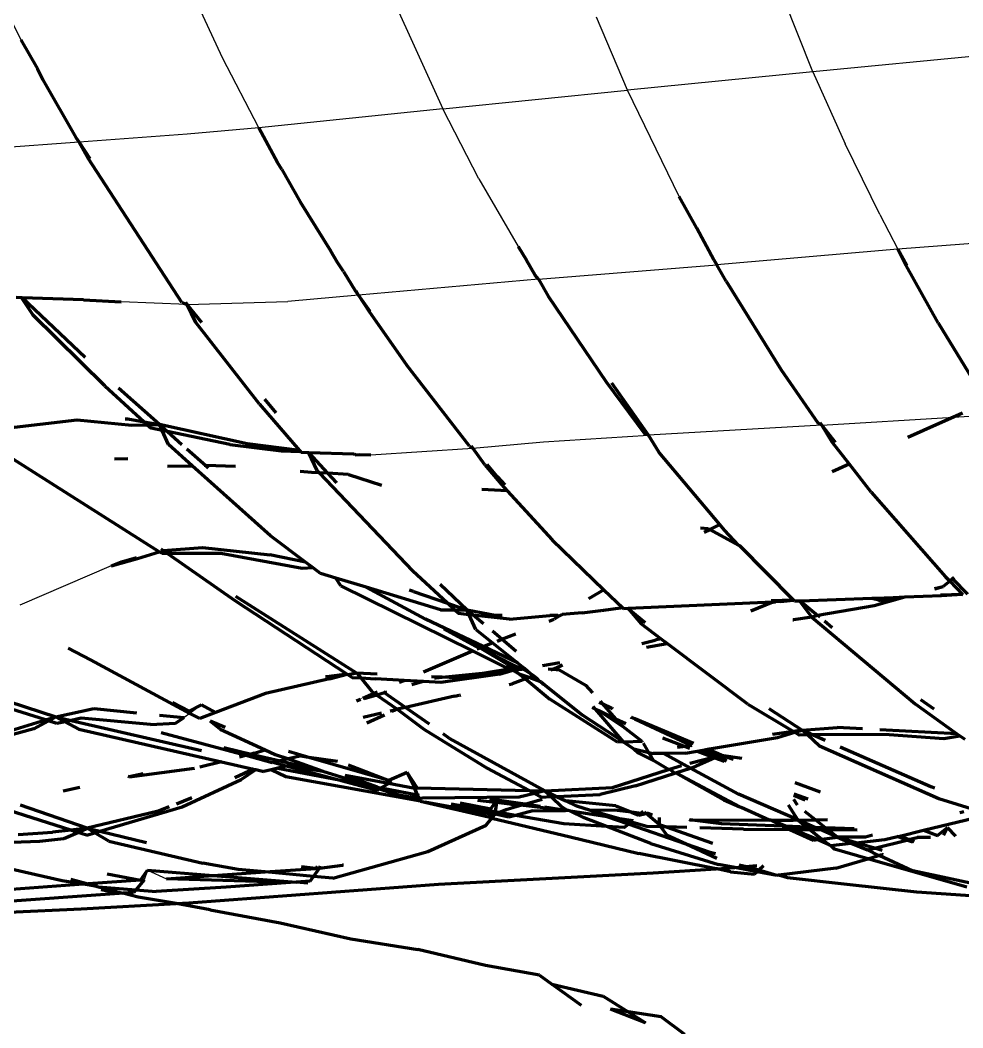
# Model space of a CAD drawing. Header units: millimetres. Extents: x 4307 to 31003, y 2809 to 20009.
# Drawn here: x 7307.4 to 7360, y 7223.5 to 7279.7 of the extents above; entities that cross this region are included whole.
import ezdxf

# ---------------------------------------------------------------- set-up
doc = ezdxf.new("R2010")
doc.units = ezdxf.units.MM
doc.layers.add('ProfileEdges', color=7, linetype='Continuous')

msp = doc.modelspace()

# ---------------------------------------------------------------- linework, layer by layer
for p, q in [((7318.737, 7277.648), (7315.952, 7283.654)), ((7305.513, 7282.567), (7307.486, 7278.649)), ((7327.363, 7282.857), (7331.017, 7274.796)), ((7351.666, 7276.869), (7350.033, 7280.989)), ((7341.333, 7275.846), (7339.598, 7279.909)), ((7320.753, 7273.733), (7318.737, 7277.648)), ((7362.172, 7277.877), (7351.666, 7276.869)), ((7351.666, 7276.869), (7341.333, 7275.846)), ((7351.666, 7276.869), (7353.468, 7272.844)), ((7331.017, 7274.796), (7341.333, 7275.846)), ((7344.215, 7269.902), (7341.333, 7275.846)), ((7331.017, 7274.796), (7320.753, 7273.733)), ((7333.039, 7270.888), (7331.017, 7274.796)), ((7320.753, 7273.733), (7316.755, 7273.381)), ((7310.733, 7272.945), (7300.358, 7272.159)), ((7316.755, 7273.381), (7310.733, 7272.945)), ((7355.394, 7268.902), (7353.468, 7272.844)), ((7333.039, 7270.888), (7335.221, 7267.123)), ((7355.394, 7268.902), (7356.4, 7266.97)), ((7366.452, 7267.72), (7356.4, 7266.97)), ((7356.4, 7266.97), (7346.309, 7266.098)), ((7336.359, 7265.289), (7346.309, 7266.098)), ((7336.359, 7265.289), (7326.327, 7264.412)), ((7316.759, 7263.878), (7313.082, 7264.022)), ((7316.759, 7263.878), (7322.383, 7264.053)), ((7326.327, 7264.412), (7322.383, 7264.053)), ((7359.509, 7257.6), (7361.867, 7257.745)), ((7352.163, 7257.147), (7359.509, 7257.6)), ((7352.163, 7257.147), (7342.5, 7256.587)), ((7332.708, 7255.875), (7336.649, 7256.22)), ((7336.649, 7256.22), (7342.5, 7256.587)), ((7327.01, 7255.486), (7332.708, 7255.875)), ((7312.516, 7249.296), (7307.434, 7247.103)), ((7317.572, 7241.548), (7316.914, 7241.064)), ((7316.914, 7241.064), (7316.602, 7240.835)), ((7314.543, 7232.314), (7314.362, 7231.782)), ((7314.543, 7232.314), (7315.614, 7231.841))]:
    msp.add_line(p, q)
at = {"layer": 'ProfileEdges', "lineweight": 211}
for p, q in [((7307.486, 7278.649), (7308.411, 7277.025)), ((7308.72, 7276.422), (7308.411, 7277.025)), ((7308.72, 7276.422), (7310.561, 7273.207)), ((7321.803, 7271.811), (7320.753, 7273.733)), ((7310.561, 7273.207), (7310.733, 7272.945)), ((7310.733, 7272.945), (7311.342, 7272.028)), ((7311.26, 7272.008), (7310.733, 7272.945)), ((7316.466, 7264.001), (7311.26, 7272.008)), ((7322.045, 7271.406), (7321.803, 7271.811)), ((7322.045, 7271.406), (7323.06, 7269.604)), ((7323.06, 7269.604), (7324.773, 7266.849)), ((7345.186, 7268.138), (7344.215, 7269.902)), ((7345.186, 7268.138), (7346.141, 7266.376)), ((7325.15, 7266.219), (7324.773, 7266.849)), ((7335.221, 7267.123), (7335.698, 7266.355)), ((7356.881, 7266.055), (7356.4, 7266.97)), ((7356.918, 7266.057), (7356.4, 7266.97)), ((7325.476, 7265.719), (7325.15, 7266.219)), ((7336.182, 7265.52), (7335.698, 7266.355)), ((7346.141, 7266.376), (7346.309, 7266.098)), ((7325.476, 7265.719), (7326.153, 7264.63)), ((7346.824, 7265.175), (7346.309, 7266.098)), ((7358.654, 7262.856), (7356.881, 7266.055)), ((7336.359, 7265.289), (7336.182, 7265.52)), ((7336.359, 7265.289), (7336.902, 7264.353)), ((7346.824, 7265.175), (7349.898, 7260.242)), ((7326.153, 7264.63), (7326.327, 7264.412)), ((7326.327, 7264.412), (7326.183, 7264.633)), ((7307.524, 7264.254), (7307.218, 7264.265)), ((7307.524, 7264.254), (7308.159, 7263.306)), ((7307.556, 7264.253), (7307.524, 7264.254)), ((7311.077, 7260.93), (7307.556, 7264.253)), ((7310.988, 7264.138), (7307.556, 7264.253)), ((7310.988, 7264.138), (7313.082, 7264.022)), ((7316.466, 7264.001), (7316.759, 7263.878)), ((7316.674, 7264.006), (7316.759, 7263.878)), ((7326.327, 7264.412), (7326.909, 7263.488)), ((7326.966, 7263.493), (7326.327, 7264.412)), ((7336.902, 7264.353), (7340.141, 7259.561)), ((7317.574, 7262.886), (7316.759, 7263.878)), ((7317.247, 7262.879), (7316.759, 7263.878)), ((7326.909, 7263.488), (7328.991, 7260.507)), ((7312.172, 7259.347), (7308.159, 7263.306)), ((7320.797, 7258.328), (7317.247, 7262.879)), ((7358.654, 7262.856), (7361.368, 7258.406)), ((7332.517, 7255.976), (7328.991, 7260.507)), ((7349.898, 7260.242), (7351.949, 7257.282)), ((7340.141, 7259.561), (7342.275, 7256.686)), ((7342.5, 7256.587), (7340.45, 7259.492)), ((7312.172, 7259.347), (7314.363, 7257.336)), ((7315.215, 7257.187), (7312.933, 7259.222)), ((7320.797, 7258.328), (7323.037, 7255.732)), ((7321.72, 7257.839), (7321.09, 7258.606)), ((7360.007, 7257.816), (7359.509, 7257.6)), ((7306.491, 7256.962), (7310.634, 7257.446)), ((7310.634, 7257.446), (7313.671, 7257.153)), ((7313.3, 7257.494), (7313.454, 7257.494)), ((7313.454, 7257.494), (7314.363, 7257.336)), ((7313.671, 7257.153), (7314.541, 7257.172)), ((7314.363, 7257.336), (7315.215, 7257.187)), ((7314.363, 7257.336), (7314.541, 7257.172)), ((7314.541, 7257.172), (7315.215, 7257.187)), ((7314.541, 7257.172), (7314.754, 7256.977)), ((7320.116, 7256.112), (7315.215, 7257.187)), ((7315.367, 7256.85), (7315.215, 7257.187)), ((7315.215, 7257.187), (7315.664, 7256.789)), ((7352.163, 7257.147), (7351.949, 7257.282)), ((7352.063, 7257.29), (7352.163, 7257.147)), ((7358.706, 7257.251), (7356.96, 7256.467)), ((7359.509, 7257.6), (7358.706, 7257.251)), ((7315.367, 7256.85), (7314.754, 7256.977)), ((7315.72, 7256.068), (7315.367, 7256.85)), ((7315.664, 7256.789), (7315.367, 7256.85)), ((7315.664, 7256.789), (7316.468, 7256.075)), ((7319.141, 7256.07), (7315.664, 7256.789)), ((7342.5, 7256.587), (7342.275, 7256.686)), ((7352.743, 7256.193), (7352.163, 7257.147)), ((7352.163, 7257.147), (7352.919, 7256.205)), ((7317.039, 7254.889), (7315.72, 7256.068)), ((7319.141, 7256.07), (7322.005, 7255.712)), ((7323.037, 7255.732), (7320.116, 7256.112)), ((7343.1, 7255.628), (7342.5, 7256.587)), ((7353.683, 7254.991), (7352.743, 7256.193)), ((7315.205, 7250.091), (7306.072, 7255.858)), ((7316.746, 7255.829), (7317.797, 7254.896)), ((7322.005, 7255.712), (7323.079, 7255.683)), ((7323.037, 7255.732), (7323.079, 7255.683)), ((7323.079, 7255.683), (7323.125, 7255.63)), ((7323.529, 7255.612), (7323.125, 7255.63)), ((7323.529, 7255.612), (7324.002, 7254.625)), ((7323.555, 7255.611), (7323.529, 7255.612)), ((7323.555, 7255.611), (7324.6, 7254.466)), ((7326.057, 7255.536), (7323.555, 7255.611)), ((7326.057, 7255.536), (7326.099, 7255.534)), ((7326.127, 7255.5), (7326.099, 7255.534)), ((7326.127, 7255.5), (7326.398, 7255.519)), ((7326.398, 7255.519), (7327.01, 7255.486)), ((7332.517, 7255.976), (7332.708, 7255.875)), ((7332.708, 7255.875), (7332.623, 7255.984)), ((7333.366, 7254.939), (7332.708, 7255.875)), ((7346.475, 7251.609), (7343.1, 7255.628)), ((7313.457, 7255.27), (7312.701, 7255.247)), ((7333.366, 7254.939), (7334.303, 7253.836)), ((7334.064, 7254.281), (7333.497, 7254.948)), ((7352.738, 7254.563), (7353.683, 7254.991)), ((7354.92, 7253.41), (7353.683, 7254.991)), ((7315.662, 7254.861), (7317.039, 7254.889)), ((7321.411, 7250.979), (7317.039, 7254.889)), ((7317.797, 7254.896), (7317.717, 7254.898)), ((7319.453, 7254.85), (7317.797, 7254.896)), ((7317.797, 7254.896), (7317.944, 7254.766)), ((7323.702, 7254.518), (7323.07, 7254.569)), ((7324.128, 7254.493), (7323.702, 7254.518)), ((7324.002, 7254.625), (7324.128, 7254.493)), ((7324.128, 7254.493), (7329.34, 7249.028)), ((7324.6, 7254.466), (7324.217, 7254.488)), ((7325.765, 7254.399), (7324.6, 7254.466)), ((7324.6, 7254.466), (7325.085, 7253.935)), ((7325.765, 7254.399), (7327.607, 7253.808)), ((7334.064, 7254.281), (7334.48, 7253.817)), ((7334.303, 7253.836), (7334.064, 7254.281)), ((7334.303, 7253.836), (7334.618, 7253.492)), ((7334.618, 7253.492), (7333.2, 7253.562)), ((7334.618, 7253.492), (7337.126, 7250.756)), ((7354.92, 7253.41), (7359.061, 7248.683)), ((7345.912, 7251.325), (7346.475, 7251.609)), ((7346.741, 7251.293), (7346.475, 7251.609)), ((7323.365, 7249.506), (7321.411, 7250.979)), ((7345.824, 7251.373), (7345.408, 7251.395)), ((7345.611, 7251.173), (7345.912, 7251.325)), ((7345.824, 7251.373), (7345.912, 7251.325)), ((7345.912, 7251.325), (7347.513, 7250.452)), ((7347.513, 7250.452), (7346.741, 7251.293)), ((7337.126, 7250.756), (7340.01, 7247.967)), ((7347.595, 7250.424), (7347.513, 7250.452)), ((7350.568, 7247.401), (7347.595, 7250.424)), ((7314.002, 7249.705), (7315.205, 7250.091)), ((7315.363, 7249.991), (7315.205, 7250.091)), ((7315.429, 7250.163), (7315.314, 7250.234)), ((7315.334, 7250.133), (7315.429, 7250.163)), ((7315.674, 7249.991), (7315.363, 7249.991)), ((7315.429, 7250.163), (7317.625, 7250.33)), ((7315.429, 7250.163), (7315.674, 7249.991)), ((7318.649, 7249.994), (7315.674, 7249.991)), ((7315.674, 7249.991), (7319.414, 7247.37)), ((7317.625, 7250.33), (7321.366, 7249.922)), ((7323.179, 7249.154), (7318.649, 7249.994)), ((7323.365, 7249.506), (7321.366, 7249.922)), ((7312.516, 7249.296), (7312.603, 7249.319)), ((7312.603, 7249.319), (7314.002, 7249.705)), ((7312.603, 7249.319), (7313.103, 7249.534)), ((7313.103, 7249.534), (7313.932, 7249.758)), ((7323.787, 7249.188), (7323.365, 7249.506)), ((7323.787, 7249.188), (7323.179, 7249.154)), ((7324.192, 7248.882), (7323.787, 7249.188)), ((7325.053, 7248.621), (7324.192, 7248.882)), ((7331.283, 7247.216), (7329.34, 7249.028)), ((7325.327, 7248.192), (7325.053, 7248.621)), ((7326.751, 7248.106), (7325.053, 7248.621)), ((7325.327, 7248.192), (7332.681, 7244.556)), ((7332.376, 7246.835), (7330.869, 7248.265)), ((7359.299, 7248.44), (7358.933, 7248.153)), ((7359.061, 7248.683), (7359.299, 7248.44)), ((7359.465, 7248.57), (7359.299, 7248.44)), ((7359.299, 7248.44), (7360.02, 7247.705)), ((7359.385, 7248.651), (7359.465, 7248.57)), ((7359.547, 7248.635), (7359.465, 7248.57)), ((7359.465, 7248.57), (7360.295, 7247.724)), ((7319.453, 7247.609), (7326.219, 7243.315)), ((7326.751, 7248.106), (7330.056, 7246.32)), ((7330.886, 7246.852), (7326.751, 7248.106)), ((7329.393, 7247.875), (7329.175, 7247.938)), ((7329.393, 7247.875), (7331.283, 7247.216)), ((7340.01, 7247.967), (7339.158, 7247.463)), ((7340.01, 7247.967), (7341.058, 7246.954)), ((7358.842, 7247.624), (7356.795, 7247.548)), ((7358.445, 7248.043), (7358.933, 7248.153)), ((7358.473, 7248.012), (7358.933, 7248.153)), ((7360.02, 7247.705), (7358.794, 7247.674)), ((7360.02, 7247.705), (7358.842, 7247.624)), ((7360.047, 7247.678), (7360.02, 7247.705)), ((7319.414, 7247.37), (7325.687, 7243.249)), ((7331.283, 7247.216), (7332.376, 7246.835)), ((7331.683, 7246.843), (7331.283, 7247.216)), ((7349.433, 7247.282), (7341.362, 7246.922)), ((7349.433, 7247.282), (7348.204, 7246.772)), ((7349.342, 7247.372), (7350.568, 7247.401)), ((7349.433, 7247.282), (7349.57, 7247.294)), ((7349.57, 7247.294), (7349.602, 7247.306)), ((7349.872, 7247.32), (7349.602, 7247.306)), ((7349.872, 7247.32), (7350.586, 7247.383)), ((7350.61, 7247.359), (7349.872, 7247.32)), ((7350.586, 7247.383), (7350.568, 7247.401)), ((7350.61, 7247.359), (7350.586, 7247.383)), ((7350.648, 7247.321), (7350.61, 7247.359)), ((7350.946, 7247.332), (7350.648, 7247.321)), ((7350.982, 7247.333), (7350.946, 7247.332)), ((7351.601, 7246.434), (7350.946, 7247.332)), ((7354.953, 7247.48), (7350.982, 7247.333)), ((7350.982, 7247.333), (7351.951, 7246.529)), ((7355.085, 7247.065), (7351.951, 7246.529)), ((7355.127, 7247.486), (7354.953, 7247.48)), ((7355.414, 7247.36), (7354.953, 7247.48)), ((7356.795, 7247.548), (7355.085, 7247.065)), ((7356.141, 7247.524), (7355.127, 7247.486)), ((7355.127, 7247.486), (7355.414, 7247.36)), ((7356.795, 7247.548), (7355.414, 7247.36)), ((7355.414, 7247.36), (7356.141, 7247.524)), ((7356.795, 7247.548), (7356.141, 7247.524)), ((7330.886, 7246.852), (7331.683, 7246.843)), ((7331.906, 7246.635), (7331.683, 7246.843)), ((7331.683, 7246.843), (7332.376, 7246.835)), ((7332.497, 7246.571), (7331.906, 7246.635)), ((7333.953, 7246.535), (7332.376, 7246.835)), ((7332.497, 7246.571), (7332.376, 7246.835)), ((7332.72, 7246.547), (7332.376, 7246.835)), ((7332.871, 7245.753), (7332.497, 7246.571)), ((7332.72, 7246.547), (7332.497, 7246.571)), ((7333.298, 7246.062), (7332.72, 7246.547)), ((7334.752, 7246.327), (7332.72, 7246.547)), ((7334.337, 7246.534), (7333.953, 7246.535)), ((7334.752, 7246.327), (7336.99, 7246.526)), ((7337.444, 7246.525), (7336.99, 7246.526)), ((7337.542, 7246.508), (7337.227, 7246.322)), ((7337.444, 7246.525), (7337.542, 7246.508)), ((7337.677, 7246.588), (7337.542, 7246.508)), ((7338.8, 7246.688), (7337.677, 7246.588)), ((7338.8, 7246.688), (7339.83, 7246.812)), ((7339.86, 7246.783), (7339.83, 7246.812)), ((7341.058, 7246.954), (7339.86, 7246.783)), ((7341.058, 7246.954), (7341.104, 7246.91)), ((7341.362, 7246.922), (7341.104, 7246.91)), ((7341.362, 7246.922), (7342.311, 7246.147)), ((7341.362, 7246.922), (7342.083, 7246.058)), ((7351.951, 7246.529), (7351.601, 7246.434)), ((7351.951, 7246.529), (7352.048, 7246.449)), ((7333.267, 7244.798), (7330.056, 7246.32)), ((7336.955, 7246.217), (7337.227, 7246.322)), ((7343.185, 7245.232), (7342.083, 7246.058)), ((7350.547, 7246.288), (7350.586, 7246.296)), ((7351.601, 7246.434), (7350.586, 7246.296)), ((7351.601, 7246.434), (7357.374, 7241.608)), ((7352.319, 7246.224), (7352.749, 7245.867)), ((7333.046, 7244.713), (7331.076, 7245.788)), ((7332.871, 7245.753), (7333.803, 7245.004)), ((7334.321, 7245.203), (7333.789, 7245.649)), ((7334.321, 7245.203), (7335.095, 7245.501)), ((7333.098, 7244.733), (7333.267, 7244.798)), ((7333.267, 7244.798), (7333.803, 7245.004)), ((7335.197, 7243.883), (7333.267, 7244.798)), ((7333.803, 7245.004), (7335.197, 7243.883)), ((7334.065, 7245.105), (7334.321, 7245.203)), ((7335.121, 7244.531), (7334.321, 7245.203)), ((7342.117, 7244.963), (7342.868, 7245.15)), ((7342.389, 7244.759), (7343.531, 7244.973)), ((7343.185, 7245.232), (7342.868, 7245.15)), ((7343.531, 7244.973), (7343.185, 7245.232)), ((7348.047, 7241.59), (7343.531, 7244.973)), ((7310.126, 7244.706), (7311.379, 7244.053)), ((7329.951, 7243.38), (7332.681, 7244.556)), ((7332.681, 7244.556), (7334.733, 7243.541)), ((7332.947, 7244.67), (7333.046, 7244.713)), ((7333.098, 7244.733), (7333.046, 7244.713)), ((7334.62, 7243.816), (7333.098, 7244.733)), ((7334.773, 7243.859), (7333.098, 7244.733)), ((7316.219, 7241.431), (7311.379, 7244.053)), ((7334.62, 7243.816), (7334.918, 7243.572)), ((7334.773, 7243.859), (7335.251, 7243.627)), ((7335.197, 7243.883), (7335.471, 7243.663)), ((7336.587, 7243.735), (7337.557, 7243.901)), ((7337.275, 7243.573), (7337.7, 7243.783)), ((7324.53, 7243.108), (7324.483, 7243.102)), ((7325.687, 7243.249), (7324.556, 7243.111)), ((7324.694, 7243.004), (7325.687, 7243.249)), ((7325.687, 7243.249), (7325.737, 7243.216)), ((7326.219, 7243.315), (7325.737, 7243.216)), ((7325.737, 7243.216), (7325.967, 7243.066)), ((7327.358, 7243.26), (7326.219, 7243.315)), ((7326.219, 7243.315), (7326.444, 7243.044)), ((7330.983, 7243.085), (7330.384, 7243.114)), ((7334.179, 7243.259), (7330.907, 7242.794)), ((7330.983, 7243.085), (7333.587, 7243.352)), ((7333.587, 7243.352), (7331.749, 7243.049)), ((7334.733, 7243.541), (7333.587, 7243.352)), ((7333.587, 7243.352), (7334.853, 7243.482)), ((7334.179, 7243.259), (7334.88, 7243.468)), ((7334.733, 7243.541), (7334.853, 7243.482)), ((7334.918, 7243.572), (7334.815, 7243.555)), ((7334.853, 7243.482), (7334.88, 7243.468)), ((7334.88, 7243.468), (7334.924, 7243.489)), ((7335.251, 7243.627), (7334.918, 7243.572)), ((7334.918, 7243.572), (7335.009, 7243.498)), ((7334.924, 7243.489), (7335.009, 7243.498)), ((7334.924, 7243.489), (7335.296, 7243.263)), ((7335.009, 7243.498), (7335.251, 7243.627)), ((7335.009, 7243.498), (7335.428, 7243.54)), ((7335.009, 7243.498), (7335.296, 7243.263)), ((7335.251, 7243.627), (7335.293, 7243.606)), ((7335.293, 7243.606), (7335.471, 7243.663)), ((7335.293, 7243.606), (7335.428, 7243.54)), ((7335.296, 7243.263), (7335.339, 7243.241)), ((7335.843, 7243.063), (7335.339, 7243.241)), ((7335.339, 7243.241), (7335.631, 7242.988)), ((7335.428, 7243.54), (7335.485, 7243.546)), ((7335.471, 7243.663), (7335.594, 7243.565)), ((7335.485, 7243.546), (7335.594, 7243.565)), ((7335.485, 7243.546), (7335.924, 7243.299)), ((7335.594, 7243.565), (7335.924, 7243.299)), ((7336.103, 7243.156), (7335.843, 7243.063)), ((7335.924, 7243.299), (7336.103, 7243.156)), ((7336.103, 7243.156), (7336.266, 7243.025)), ((7336.907, 7243.562), (7337.172, 7243.536)), ((7337.172, 7243.536), (7337.04, 7243.489)), ((7337.275, 7243.573), (7337.172, 7243.536)), ((7337.172, 7243.536), (7337.51, 7243.503)), ((7337.51, 7243.503), (7338.992, 7242.648)), ((7324.694, 7243.004), (7321.125, 7242.18)), ((7325.967, 7243.066), (7326.444, 7243.044)), ((7326.444, 7243.044), (7327.261, 7243.006)), ((7326.444, 7243.044), (7327.069, 7242.29)), ((7328.864, 7242.912), (7327.261, 7243.006)), ((7328.616, 7242.806), (7328.864, 7242.912)), ((7329.951, 7242.849), (7328.864, 7242.912)), ((7329.951, 7242.849), (7329.297, 7242.661)), ((7330.907, 7242.794), (7329.951, 7242.849)), ((7330.651, 7243.051), (7330.539, 7243.019)), ((7330.651, 7243.051), (7330.983, 7243.085)), ((7331.749, 7243.049), (7330.983, 7243.085)), ((7334.719, 7242.687), (7334.886, 7242.723)), ((7335.631, 7242.988), (7334.886, 7242.723)), ((7335.843, 7243.063), (7335.631, 7242.988)), ((7335.631, 7242.988), (7337.002, 7241.866)), ((7336.432, 7242.856), (7335.843, 7243.063)), ((7336.432, 7242.856), (7336.266, 7243.025)), ((7336.51, 7242.828), (7336.432, 7242.856)), ((7336.551, 7242.735), (7336.51, 7242.828)), ((7336.51, 7242.828), (7336.734, 7242.648)), ((7336.551, 7242.735), (7336.734, 7242.648)), ((7336.734, 7242.648), (7338.807, 7240.982)), ((7338.992, 7242.648), (7339.371, 7242.223)), ((7308.87, 7240.701), (7304.381, 7242.124)), ((7305.305, 7242.23), (7309.444, 7240.877)), ((7321.125, 7242.18), (7318.336, 7241.117)), ((7326.563, 7241.922), (7327.199, 7242.196)), ((7327.338, 7242.095), (7326.63, 7241.89)), ((7327.069, 7242.29), (7327.199, 7242.196)), ((7327.199, 7242.196), (7327.387, 7242.277)), ((7327.199, 7242.196), (7327.338, 7242.095)), ((7327.776, 7242.221), (7327.338, 7242.095)), ((7327.338, 7242.095), (7328.485, 7241.308)), ((7327.776, 7242.221), (7327.717, 7242.263)), ((7327.893, 7242.255), (7327.776, 7242.221)), ((7328.952, 7241.396), (7327.776, 7242.221)), ((7331.685, 7242.031), (7328.952, 7241.396)), ((7331.685, 7242.031), (7331.928, 7242.083)), ((7331.971, 7242.093), (7332.03, 7242.105)), ((7315.952, 7241.67), (7316.871, 7241.191)), ((7316.914, 7241.064), (7316.219, 7241.431)), ((7317.572, 7241.548), (7316.871, 7241.191)), ((7318.336, 7241.117), (7317.572, 7241.548)), ((7326.205, 7241.768), (7326.427, 7241.863)), ((7326.46, 7241.841), (7326.427, 7241.863)), ((7340.767, 7239.464), (7337.002, 7241.866)), ((7339.536, 7241.312), (7339.417, 7241.45)), ((7339.739, 7241.698), (7339.911, 7241.618)), ((7339.799, 7241.744), (7339.911, 7241.618)), ((7339.911, 7241.618), (7340.462, 7241.363)), ((7339.911, 7241.618), (7340.665, 7240.773)), ((7348.047, 7241.59), (7350.588, 7240.064)), ((7357.374, 7241.608), (7359.703, 7239.935)), ((7357.667, 7241.851), (7358.408, 7241.327)), ((7308.87, 7240.701), (7309.444, 7240.877)), ((7309.444, 7240.877), (7309.029, 7240.65)), ((7309.444, 7240.877), (7311.556, 7241.35)), ((7309.444, 7240.877), (7310.291, 7240.681)), ((7309.952, 7240.605), (7309.444, 7240.877)), ((7311.556, 7241.35), (7313.936, 7241.107)), ((7315.223, 7240.976), (7316.602, 7240.835)), ((7317.461, 7240.776), (7316.914, 7241.064)), ((7318.336, 7241.117), (7317.461, 7240.776)), ((7327.606, 7241.083), (7326.587, 7240.846)), ((7327.765, 7240.978), (7326.79, 7240.529)), ((7328.091, 7241.212), (7328.391, 7241.265)), ((7328.391, 7241.265), (7328.115, 7241.201)), ((7328.391, 7241.265), (7328.183, 7241.17)), ((7328.485, 7241.308), (7328.391, 7241.265)), ((7328.952, 7241.396), (7328.485, 7241.308)), ((7328.485, 7241.308), (7329.966, 7240.184)), ((7330.275, 7240.467), (7328.952, 7241.396)), ((7338.807, 7240.982), (7341.095, 7239.487)), ((7339.351, 7241.4), (7339.536, 7241.312)), ((7341.095, 7239.487), (7339.536, 7241.312)), ((7339.536, 7241.312), (7339.763, 7241.203)), ((7339.763, 7241.203), (7341.062, 7240.329)), ((7339.763, 7241.203), (7340.665, 7240.773)), ((7340.462, 7241.363), (7340.489, 7241.332)), ((7341.512, 7240.877), (7341.558, 7240.846)), ((7349.206, 7241.339), (7351.066, 7240.138)), ((7305.579, 7239.694), (7308.87, 7240.701)), ((7309.029, 7240.65), (7308.218, 7240.209)), ((7309.029, 7240.65), (7308.87, 7240.701)), ((7309.494, 7240.503), (7309.029, 7240.65)), ((7309.952, 7240.605), (7309.494, 7240.503)), ((7310.291, 7240.681), (7309.952, 7240.605)), ((7310.712, 7240.198), (7309.952, 7240.605)), ((7310.859, 7240.809), (7310.291, 7240.681)), ((7310.291, 7240.681), (7317.566, 7239.003)), ((7314.727, 7240.442), (7310.859, 7240.809)), ((7314.727, 7240.442), (7316.113, 7240.52)), ((7316.113, 7240.52), (7316.602, 7240.835)), ((7318.606, 7240.19), (7318.047, 7240.638)), ((7318.886, 7240.281), (7318.047, 7240.638)), ((7340.665, 7240.773), (7341.062, 7240.329)), ((7340.665, 7240.773), (7341.243, 7240.497)), ((7342.138, 7239.507), (7341.062, 7240.329)), ((7341.739, 7240.77), (7341.558, 7240.846)), ((7345.016, 7239.39), (7341.739, 7240.77)), ((7341.739, 7240.77), (7344.918, 7239.277)), ((7308.218, 7240.209), (7304.88, 7239.302)), ((7310.712, 7240.198), (7318.674, 7238.374)), ((7320.04, 7238.725), (7315.321, 7239.983)), ((7318.606, 7240.19), (7321.113, 7239.028)), ((7329.966, 7240.184), (7333.503, 7238.012)), ((7331.4, 7239.677), (7331.038, 7239.931)), ((7350.588, 7240.064), (7349.414, 7239.883)), ((7349.693, 7239.717), (7350.668, 7240.016)), ((7351.066, 7240.138), (7350.588, 7240.064)), ((7350.588, 7240.064), (7350.668, 7240.016)), ((7350.668, 7240.016), (7351.066, 7240.138)), ((7350.668, 7240.016), (7350.924, 7239.863)), ((7351.36, 7239.864), (7350.924, 7239.863)), ((7351.066, 7240.138), (7353.017, 7240.275)), ((7351.066, 7240.138), (7351.686, 7239.866)), ((7351.36, 7239.864), (7351.066, 7240.138)), ((7351.686, 7239.866), (7351.36, 7239.864)), ((7352.028, 7239.244), (7351.36, 7239.864)), ((7355.916, 7239.883), (7351.686, 7239.866)), ((7351.686, 7239.866), (7352.347, 7239.576)), ((7354.444, 7240.202), (7353.017, 7240.275)), ((7359.703, 7239.935), (7355.409, 7240.153)), ((7355.916, 7239.883), (7358.966, 7239.677)), ((7358.966, 7239.677), (7359.872, 7239.814)), ((7359.703, 7239.935), (7359.872, 7239.814)), ((7359.872, 7239.814), (7360.138, 7239.623)), ((7331.4, 7239.677), (7336.718, 7236.751)), ((7341.095, 7239.487), (7340.767, 7239.464)), ((7341.095, 7239.487), (7341.124, 7239.465)), ((7342.138, 7239.507), (7341.124, 7239.465)), ((7341.124, 7239.465), (7341.2, 7239.407)), ((7341.2, 7239.407), (7341.681, 7239.091)), ((7342.171, 7239.47), (7342.138, 7239.507)), ((7342.521, 7238.881), (7342.22, 7239.416)), ((7343.288, 7239.699), (7344.536, 7239.226)), ((7344.536, 7239.226), (7344.091, 7239.166)), ((7344.918, 7239.277), (7344.536, 7239.226)), ((7344.536, 7239.226), (7344.789, 7239.13)), ((7345.787, 7239.065), (7349.693, 7239.717)), ((7358.703, 7236.309), (7352.028, 7239.244)), ((7353.187, 7239.207), (7358.256, 7236.983)), ((7318.808, 7239.158), (7320.326, 7238.799)), ((7320.04, 7238.725), (7319.683, 7238.633)), ((7320.326, 7238.799), (7320.04, 7238.725)), ((7321.514, 7238.314), (7320.04, 7238.725)), ((7320.51, 7238.846), (7320.326, 7238.799)), ((7320.326, 7238.799), (7321.945, 7238.415)), ((7320.51, 7238.846), (7321.113, 7239.028)), ((7321.113, 7239.028), (7321.671, 7238.769)), ((7321.671, 7238.769), (7322.412, 7238.525)), ((7323.127, 7238.694), (7322.412, 7238.525)), ((7323.427, 7238.652), (7322.413, 7238.949)), ((7323.127, 7238.694), (7323.427, 7238.652)), ((7323.427, 7238.652), (7325.158, 7238.411)), ((7328.007, 7237.323), (7323.427, 7238.652)), ((7341.681, 7239.091), (7342.521, 7238.881)), ((7341.681, 7239.091), (7341.914, 7238.866)), ((7341.914, 7238.866), (7342.774, 7238.432)), ((7342.521, 7238.881), (7342.755, 7238.823)), ((7342.774, 7238.432), (7342.521, 7238.881)), ((7343.349, 7238.835), (7342.755, 7238.823)), ((7344.553, 7238.859), (7343.349, 7238.835)), ((7343.349, 7238.835), (7344.832, 7238.022)), ((7344.553, 7238.859), (7345.212, 7238.969)), ((7344.799, 7238.286), (7346.105, 7238.631)), ((7345.212, 7238.969), (7345.522, 7239.021)), ((7345.212, 7238.969), (7346.105, 7238.631)), ((7345.522, 7239.021), (7345.787, 7239.065)), ((7345.522, 7239.021), (7346.282, 7238.678)), ((7346.543, 7238.747), (7345.787, 7239.065)), ((7346.105, 7238.631), (7346.282, 7238.678)), ((7346.105, 7238.631), (7346.202, 7238.594)), ((7346.282, 7238.678), (7346.202, 7238.594)), ((7346.282, 7238.678), (7346.335, 7238.654)), ((7346.543, 7238.747), (7346.335, 7238.654)), ((7346.335, 7238.654), (7346.851, 7238.421)), ((7346.851, 7238.421), (7346.543, 7238.747)), ((7346.543, 7238.747), (7347.705, 7238.571)), ((7347.235, 7238.488), (7346.543, 7238.747)), ((7318.674, 7238.374), (7317.474, 7238.066)), ((7318.674, 7238.374), (7320.473, 7237.962)), ((7321.55, 7238.322), (7321.514, 7238.314)), ((7321.945, 7238.415), (7321.55, 7238.322)), ((7322.291, 7238.125), (7321.55, 7238.322)), ((7322.291, 7238.125), (7321.818, 7238.014)), ((7322.412, 7238.525), (7321.945, 7238.415)), ((7321.945, 7238.415), (7324.335, 7237.85)), ((7322.422, 7238.156), (7322.291, 7238.125)), ((7324.947, 7237.417), (7322.291, 7238.125)), ((7322.412, 7238.525), (7324.335, 7237.85)), ((7322.422, 7238.156), (7324.335, 7237.85)), ((7325.747, 7238.191), (7328.007, 7237.323)), ((7343.62, 7237.934), (7342.774, 7238.432)), ((7343.672, 7237.951), (7344.335, 7238.162)), ((7344.832, 7238.022), (7345.162, 7238.131)), ((7346.202, 7238.594), (7345.162, 7238.131)), ((7346.202, 7238.594), (7346.72, 7238.398)), ((7313.521, 7237.521), (7313.475, 7237.547)), ((7313.521, 7237.521), (7317.165, 7238.022)), ((7314.314, 7237.691), (7313.521, 7237.521)), ((7320.473, 7237.962), (7319.423, 7237.477)), ((7319.78, 7237.386), (7320.587, 7237.936)), ((7320.473, 7237.962), (7320.587, 7237.936)), ((7320.587, 7237.936), (7321.04, 7237.832)), ((7321.456, 7237.929), (7321.04, 7237.832)), ((7321.818, 7238.014), (7321.456, 7237.929)), ((7322.272, 7237.528), (7321.456, 7237.929)), ((7321.818, 7238.014), (7324.947, 7237.417)), ((7329.779, 7236.178), (7322.272, 7237.528)), ((7324.335, 7237.85), (7326.925, 7237.039)), ((7327.988, 7237.151), (7325.579, 7237.612)), ((7327.373, 7236.954), (7325.579, 7237.612)), ((7329.041, 7237.779), (7328.007, 7237.323)), ((7329.599, 7236.919), (7329.041, 7237.779)), ((7329.422, 7236.964), (7329.041, 7237.779)), ((7333.503, 7238.012), (7335.833, 7236.772)), ((7340.494, 7236.938), (7343.62, 7237.934)), ((7341.774, 7237.021), (7343.973, 7237.741)), ((7343.62, 7237.934), (7343.672, 7237.951)), ((7343.973, 7237.741), (7343.672, 7237.951)), ((7343.973, 7237.741), (7344.029, 7237.76)), ((7344.029, 7237.76), (7344.832, 7238.022)), ((7347.597, 7235.847), (7344.029, 7237.76)), ((7344.029, 7237.76), (7346.704, 7236.25)), ((7344.832, 7238.022), (7347.51, 7236.555)), ((7310.775, 7236.934), (7309.84, 7236.733)), ((7316.483, 7235.856), (7319.78, 7237.386)), ((7324.947, 7237.417), (7326.925, 7237.039)), ((7327.353, 7236.776), (7324.947, 7237.417)), ((7326.925, 7237.039), (7327.373, 7236.954)), ((7326.925, 7237.039), (7327.487, 7236.855)), ((7327.373, 7236.954), (7327.547, 7236.89)), ((7327.586, 7236.913), (7327.988, 7237.151)), ((7327.988, 7237.151), (7328.173, 7237.261)), ((7329.46, 7236.87), (7327.988, 7237.151)), ((7328.173, 7237.261), (7328.007, 7237.323)), ((7329.599, 7236.919), (7329.422, 7236.964)), ((7329.46, 7236.87), (7329.422, 7236.964)), ((7336.718, 7236.751), (7340.494, 7236.938)), ((7341.774, 7237.021), (7339.796, 7236.552)), ((7350.655, 7237.209), (7352.073, 7236.685)), ((7358.256, 7236.983), (7358.46, 7236.922)), ((7317.026, 7236.371), (7316.983, 7236.351)), ((7327.353, 7236.776), (7327.487, 7236.855)), ((7327.487, 7236.855), (7327.547, 7236.89)), ((7327.487, 7236.855), (7328.56, 7236.501)), ((7327.547, 7236.89), (7327.586, 7236.913)), ((7328.56, 7236.501), (7327.586, 7236.913)), ((7327.586, 7236.913), (7329.618, 7236.526)), ((7328.59, 7236.508), (7328.56, 7236.501)), ((7328.791, 7236.473), (7328.59, 7236.508)), ((7328.791, 7236.473), (7329.695, 7236.36)), ((7329.748, 7236.306), (7328.791, 7236.473)), ((7329.618, 7236.839), (7329.46, 7236.87)), ((7329.618, 7236.526), (7329.46, 7236.87)), ((7329.599, 7236.919), (7335.833, 7236.772)), ((7329.695, 7236.36), (7329.618, 7236.526)), ((7329.618, 7236.526), (7329.698, 7236.51)), ((7329.748, 7236.306), (7329.695, 7236.36)), ((7329.695, 7236.36), (7329.889, 7236.336)), ((7335.287, 7236.393), (7329.889, 7236.336)), ((7336.143, 7236.607), (7335.287, 7236.393)), ((7335.833, 7236.772), (7336.718, 7236.751)), ((7335.833, 7236.772), (7336.143, 7236.607)), ((7336.718, 7236.751), (7336.143, 7236.607)), ((7336.143, 7236.607), (7336.534, 7236.399)), ((7336.534, 7236.399), (7337.063, 7236.424)), ((7336.718, 7236.751), (7337.063, 7236.424)), ((7336.718, 7236.751), (7337.363, 7236.438)), ((7337.063, 7236.424), (7337.363, 7236.438)), ((7337.063, 7236.424), (7337.679, 7235.84)), ((7337.363, 7236.438), (7339.796, 7236.552)), ((7337.363, 7236.438), (7337.892, 7236.181)), ((7350.824, 7235.129), (7347.51, 7236.555)), ((7351.245, 7236.22), (7350.597, 7236.482)), ((7350.605, 7236.584), (7351.382, 7236.297)), ((7310.276, 7234.555), (7305.927, 7235.941)), ((7311.189, 7234.66), (7307.46, 7235.948)), ((7311.887, 7234.494), (7316.483, 7235.856)), ((7315.064, 7235.597), (7315.763, 7235.872)), ((7316.171, 7236.032), (7316.983, 7236.351)), ((7329.779, 7236.178), (7329.748, 7236.306)), ((7329.779, 7236.178), (7330.02, 7236.12)), ((7330.02, 7236.12), (7333.582, 7235.295)), ((7333.881, 7235.418), (7330.02, 7236.12)), ((7333.954, 7235.572), (7331.495, 7236.001)), ((7331.993, 7236.072), (7333.71, 7235.745)), ((7333.951, 7236.104), (7332.981, 7236.214)), ((7334.034, 7236.229), (7333.651, 7236.31)), ((7333.71, 7235.745), (7333.951, 7236.104)), ((7333.951, 7236.104), (7334.034, 7236.229)), ((7334.018, 7236.096), (7333.951, 7236.104)), ((7334.018, 7236.096), (7333.954, 7235.572)), ((7334.034, 7236.229), (7334.018, 7236.096)), ((7334.76, 7236.012), (7334.018, 7236.096)), ((7334.76, 7236.012), (7334.034, 7236.229)), ((7335.599, 7236.009), (7334.034, 7236.229)), ((7334.557, 7235.707), (7335.177, 7235.887)), ((7335.177, 7235.887), (7334.76, 7236.012)), ((7335.369, 7235.942), (7334.76, 7236.012)), ((7335.177, 7235.887), (7335.369, 7235.942)), ((7335.369, 7235.942), (7335.599, 7236.009)), ((7337.87, 7235.658), (7335.369, 7235.942)), ((7335.599, 7236.009), (7336.575, 7236.292)), ((7336.446, 7235.878), (7335.599, 7236.009)), ((7337.87, 7235.658), (7336.698, 7235.839)), ((7337.976, 7235.642), (7337.679, 7235.84)), ((7340.672, 7235.906), (7337.892, 7236.181)), ((7337.892, 7236.181), (7338.503, 7235.885)), ((7339.271, 7235.646), (7338.503, 7235.885)), ((7340.672, 7235.906), (7341.552, 7235.549)), ((7346.704, 7236.25), (7347.597, 7235.847)), ((7347.668, 7235.816), (7347.597, 7235.847)), ((7349.226, 7235.116), (7347.668, 7235.816)), ((7350.824, 7235.129), (7350.308, 7235.943)), ((7350.582, 7236.292), (7350.785, 7235.962)), ((7360.732, 7235.677), (7358.703, 7236.309)), ((7315.064, 7235.597), (7311.189, 7234.66)), ((7333.881, 7235.418), (7333.582, 7235.295)), ((7333.582, 7235.295), (7333.764, 7235.225)), ((7333.764, 7235.225), (7333.914, 7235.412)), ((7333.938, 7235.442), (7333.881, 7235.418)), ((7333.914, 7235.412), (7333.881, 7235.418)), ((7333.938, 7235.442), (7333.914, 7235.412)), ((7333.954, 7235.572), (7333.938, 7235.442)), ((7333.938, 7235.442), (7334.158, 7235.536)), ((7334.699, 7235.27), (7333.938, 7235.442)), ((7334.158, 7235.536), (7333.954, 7235.572)), ((7334.158, 7235.536), (7334.557, 7235.707)), ((7335.082, 7235.375), (7334.158, 7235.536)), ((7335.082, 7235.375), (7334.699, 7235.27)), ((7336.05, 7235.64), (7335.082, 7235.375)), ((7337.781, 7234.904), (7335.082, 7235.375)), ((7336.05, 7235.64), (7337.87, 7235.658)), ((7337.976, 7235.642), (7337.87, 7235.658)), ((7338.014, 7235.642), (7337.976, 7235.642)), ((7338.141, 7235.616), (7338.014, 7235.642)), ((7338.917, 7235.239), (7338.141, 7235.616)), ((7340.188, 7235.299), (7338.141, 7235.616)), ((7340.168, 7234.761), (7338.917, 7235.239)), ((7340.605, 7235.671), (7339.271, 7235.646)), ((7340.887, 7235.191), (7339.271, 7235.646)), ((7340.188, 7235.299), (7339.271, 7235.646)), ((7341.381, 7234.885), (7340.188, 7235.299)), ((7340.887, 7235.191), (7340.188, 7235.299)), ((7341.552, 7235.549), (7340.605, 7235.671)), ((7341.552, 7235.549), (7341.956, 7235.386)), ((7342.071, 7235.483), (7341.552, 7235.549)), ((7342.071, 7235.483), (7341.956, 7235.386)), ((7341.956, 7235.386), (7342.27, 7235.457)), ((7342.197, 7235.59), (7342.071, 7235.483)), ((7342.27, 7235.457), (7342.071, 7235.483)), ((7342.27, 7235.457), (7342.372, 7235.48)), ((7342.372, 7235.48), (7342.273, 7235.562)), ((7342.372, 7235.48), (7342.451, 7235.498)), ((7343.089, 7234.878), (7342.372, 7235.48)), ((7342.725, 7235.398), (7342.451, 7235.498)), ((7343.097, 7235.263), (7343.089, 7234.878)), ((7351.806, 7235.134), (7351.225, 7235.589)), ((7357.845, 7234.55), (7360.703, 7235.244)), ((7359.865, 7235.538), (7360.081, 7235.593)), ((7330.186, 7233.363), (7333.449, 7234.833)), ((7333.449, 7234.833), (7333.764, 7235.225)), ((7333.764, 7235.225), (7338.121, 7234.183)), ((7340.168, 7234.761), (7337.781, 7234.904)), ((7341.133, 7234.704), (7340.168, 7234.761)), ((7342.636, 7233.819), (7340.168, 7234.761)), ((7341.547, 7235.006), (7340.887, 7235.191)), ((7341.642, 7235.075), (7340.887, 7235.191)), ((7341.133, 7234.704), (7341.381, 7234.885)), ((7341.381, 7234.885), (7341.547, 7235.006)), ((7344.596, 7233.767), (7341.381, 7234.885)), ((7341.547, 7235.006), (7341.642, 7235.075)), ((7342.399, 7234.766), (7341.547, 7235.006)), ((7343.185, 7234.744), (7342.399, 7234.766)), ((7343.089, 7234.878), (7343.492, 7234.736)), ((7343.185, 7234.744), (7343.089, 7234.878)), ((7343.532, 7234.262), (7343.185, 7234.744)), ((7343.492, 7234.736), (7343.185, 7234.744)), ((7343.492, 7234.736), (7346.064, 7233.829)), ((7344.635, 7234.705), (7343.492, 7234.736)), ((7344.768, 7235.153), (7344.795, 7235.132)), ((7346.576, 7234.902), (7344.795, 7235.132)), ((7344.795, 7235.132), (7349.226, 7235.116)), ((7347.795, 7234.618), (7345.365, 7234.685)), ((7349.983, 7234.776), (7346.576, 7234.902)), ((7349.324, 7235.115), (7349.226, 7235.116)), ((7349.324, 7235.115), (7350.577, 7235.105)), ((7350.139, 7234.77), (7349.324, 7235.115)), ((7349.324, 7235.115), (7349.983, 7234.776)), ((7350.139, 7234.77), (7349.983, 7234.776)), ((7349.983, 7234.776), (7350.377, 7234.599)), ((7351.33, 7234.726), (7350.139, 7234.77)), ((7350.546, 7234.598), (7350.139, 7234.77)), ((7350.577, 7235.105), (7350.824, 7235.129)), ((7350.824, 7235.129), (7350.853, 7235.112)), ((7350.853, 7235.112), (7351.806, 7235.134)), ((7350.853, 7235.112), (7351.33, 7234.726)), ((7351.786, 7234.709), (7350.853, 7235.112)), ((7351.33, 7234.726), (7351.501, 7234.591)), ((7351.786, 7234.709), (7351.33, 7234.726)), ((7352.07, 7234.586), (7351.786, 7234.709)), ((7352.378, 7234.687), (7351.786, 7234.709)), ((7351.806, 7235.134), (7352.478, 7235.15)), ((7352.378, 7234.687), (7351.806, 7235.134)), ((7352.511, 7234.583), (7352.378, 7234.687)), ((7353.971, 7234.628), (7352.378, 7234.687)), ((7358.619, 7234.264), (7359.175, 7234.701)), ((7359.175, 7234.701), (7358.962, 7234.275)), ((7359.648, 7234.223), (7359.175, 7234.701)), ((7307.328, 7234.321), (7309.255, 7234.437)), ((7310.276, 7234.555), (7309.255, 7234.437)), ((7309.883, 7234.087), (7310.666, 7234.43)), ((7311.189, 7234.66), (7310.276, 7234.555)), ((7310.666, 7234.43), (7310.276, 7234.555)), ((7310.666, 7234.43), (7311.189, 7234.66)), ((7311.152, 7234.276), (7310.666, 7234.43)), ((7311.152, 7234.276), (7311.605, 7234.41)), ((7311.189, 7234.66), (7311.887, 7234.494)), ((7311.605, 7234.41), (7311.189, 7234.66)), ((7311.605, 7234.41), (7311.887, 7234.494)), ((7312.385, 7233.942), (7311.605, 7234.41)), ((7311.887, 7234.494), (7314.496, 7233.872)), ((7338.121, 7234.183), (7341.958, 7233.26)), ((7344.596, 7233.767), (7343.532, 7234.262)), ((7347.795, 7234.618), (7350.377, 7234.599)), ((7350.377, 7234.599), (7350.546, 7234.598)), ((7350.377, 7234.599), (7351.705, 7234.002)), ((7350.546, 7234.598), (7351.501, 7234.591)), ((7351.898, 7234.025), (7350.546, 7234.598)), ((7351.501, 7234.591), (7352.07, 7234.586)), ((7351.501, 7234.591), (7352.17, 7234.058)), ((7353.046, 7234.165), (7352.07, 7234.586)), ((7352.07, 7234.586), (7352.511, 7234.583)), ((7352.17, 7234.058), (7353.046, 7234.165)), ((7353.046, 7234.165), (7352.511, 7234.583)), ((7352.511, 7234.583), (7354.133, 7234.571)), ((7354.609, 7234.163), (7353.046, 7234.165)), ((7353.046, 7234.165), (7353.81, 7233.823)), ((7354.081, 7233.852), (7353.046, 7234.165)), ((7355.002, 7234.267), (7354.609, 7234.163)), ((7355.688, 7234.027), (7356.396, 7234.199)), ((7356.396, 7234.199), (7356.51, 7234.226)), ((7356.909, 7234.005), (7356.396, 7234.199)), ((7356.51, 7234.226), (7357.845, 7234.55)), ((7356.998, 7234.028), (7356.51, 7234.226)), ((7356.998, 7234.028), (7357.486, 7234.151)), ((7358.232, 7234.138), (7357.486, 7234.151)), ((7357.845, 7234.55), (7358.619, 7234.264)), ((7303.676, 7233.772), (7308.541, 7233.932)), ((7308.541, 7233.932), (7309.883, 7234.087)), ((7312.385, 7233.942), (7317.64, 7232.711)), ((7342.636, 7233.819), (7346.406, 7232.644)), ((7346.312, 7232.97), (7344.596, 7233.767)), ((7345.929, 7233.304), (7344.596, 7233.767)), ((7351.705, 7234.002), (7351.898, 7234.025)), ((7351.898, 7234.025), (7352.17, 7234.058)), ((7352.57, 7233.741), (7351.898, 7234.025)), ((7352.17, 7234.058), (7352.57, 7233.741)), ((7352.57, 7233.741), (7352.669, 7233.699)), ((7352.669, 7233.699), (7353.81, 7233.823)), ((7352.669, 7233.699), (7352.879, 7233.495)), ((7353.81, 7233.823), (7354.081, 7233.852)), ((7353.81, 7233.823), (7354.721, 7233.45)), ((7354.081, 7233.852), (7355.688, 7234.027)), ((7355.096, 7233.545), (7354.081, 7233.852)), ((7355.096, 7233.545), (7356.909, 7234.005)), ((7356.909, 7234.005), (7356.998, 7234.028)), ((7357.251, 7233.876), (7356.909, 7234.005)), ((7357.324, 7233.896), (7356.998, 7234.028)), ((7309.789, 7231.735), (7302.594, 7233.356)), ((7324.889, 7231.875), (7330.186, 7233.363)), ((7346.272, 7232.397), (7341.958, 7233.26)), ((7346.234, 7233.241), (7345.929, 7233.304)), ((7354.725, 7232.962), (7352.879, 7233.495)), ((7354.721, 7233.45), (7355.096, 7233.545)), ((7354.721, 7233.45), (7355.331, 7233.142)), ((7354.725, 7232.962), (7355.331, 7233.142)), ((7355.526, 7233.415), (7355.096, 7233.545)), ((7355.331, 7233.142), (7355.373, 7233.155)), ((7355.373, 7233.155), (7355.514, 7233.197)), ((7355.373, 7233.155), (7357.241, 7232.286)), ((7355.59, 7233.178), (7355.514, 7233.197)), ((7319.605, 7232.358), (7317.64, 7232.711)), ((7323.95, 7232.423), (7323.137, 7232.504)), ((7323.816, 7231.973), (7324.154, 7232.429)), ((7323.95, 7232.423), (7324.027, 7232.541)), ((7323.95, 7232.423), (7324.154, 7232.429)), ((7324.154, 7232.429), (7325.431, 7232.592)), ((7324.189, 7232.548), (7324.154, 7232.429)), ((7325.477, 7232.602), (7325.431, 7232.592)), ((7346.323, 7232.4), (7346.792, 7232.429)), ((7347.305, 7232.472), (7346.406, 7232.644)), ((7346.792, 7232.429), (7347.305, 7232.472)), ((7347.305, 7232.472), (7347.885, 7232.52)), ((7348.551, 7232.233), (7347.305, 7232.472)), ((7347.885, 7232.52), (7347.551, 7232.606)), ((7347.885, 7232.52), (7348.543, 7232.574)), ((7348.646, 7232.322), (7347.885, 7232.52)), ((7348.907, 7232.562), (7348.646, 7232.322)), ((7352.942, 7232.431), (7349.748, 7232.035)), ((7352.942, 7232.431), (7354.725, 7232.962)), ((7360.25, 7231.367), (7354.725, 7232.962)), ((7312.293, 7232.122), (7314.151, 7231.766)), ((7314.151, 7231.766), (7314.543, 7232.314)), ((7314.543, 7232.314), (7318.217, 7232.02)), ((7315.614, 7231.841), (7318.217, 7232.02)), ((7318.217, 7232.02), (7321.116, 7232.22)), ((7318.217, 7232.02), (7322.837, 7231.651)), ((7321.116, 7232.22), (7319.605, 7232.358)), ((7321.116, 7232.22), (7323.95, 7232.423)), ((7323.816, 7231.973), (7321.116, 7232.22)), ((7323.618, 7231.706), (7323.816, 7231.973)), ((7324.889, 7231.875), (7323.816, 7231.973)), ((7330.785, 7231.549), (7342.755, 7232.18)), ((7342.755, 7232.18), (7346.272, 7232.397)), ((7346.323, 7232.4), (7346.272, 7232.397)), ((7347.079, 7232.236), (7346.323, 7232.4)), ((7347.079, 7232.236), (7348.414, 7232.107)), ((7348.551, 7232.233), (7348.414, 7232.107)), ((7348.646, 7232.322), (7348.551, 7232.233)), ((7349.649, 7232.023), (7348.551, 7232.233)), ((7349.649, 7232.023), (7348.646, 7232.322)), ((7349.748, 7232.035), (7349.649, 7232.023)), ((7350.258, 7231.903), (7349.748, 7232.035)), ((7353.574, 7231.527), (7350.258, 7231.903)), ((7361.337, 7231.402), (7357.241, 7232.286)), ((7310.986, 7231.534), (7305.655, 7231.142)), ((7310.986, 7231.534), (7309.789, 7231.735)), ((7310.28, 7231.811), (7311.247, 7231.553)), ((7311.247, 7231.553), (7310.986, 7231.534)), ((7311.736, 7231.407), (7310.986, 7231.534)), ((7314.151, 7231.766), (7311.247, 7231.553)), ((7311.247, 7231.553), (7311.736, 7231.407)), ((7311.736, 7231.407), (7311.817, 7231.401)), ((7311.817, 7231.401), (7313.898, 7231.229)), ((7311.817, 7231.401), (7313.178, 7231.037)), ((7314.362, 7231.782), (7313.898, 7231.229)), ((7314.362, 7231.782), (7314.151, 7231.766)), ((7318.935, 7231.373), (7315.028, 7231.135)), ((7322.52, 7231.628), (7315.614, 7231.841)), ((7316.851, 7230.502), (7330.785, 7231.549)), ((7322.52, 7231.628), (7318.935, 7231.373)), ((7322.837, 7231.651), (7322.52, 7231.628)), ((7323.618, 7231.706), (7322.837, 7231.651)), ((7323.496, 7231.598), (7322.837, 7231.651)), ((7357.472, 7231.094), (7353.574, 7231.527)), ((7312.969, 7231.022), (7305.092, 7230.456)), ((7312.969, 7231.022), (7311.962, 7231.224)), ((7313.178, 7231.037), (7312.969, 7231.022)), ((7313.773, 7231.08), (7313.178, 7231.037)), ((7314.029, 7230.809), (7313.178, 7231.037)), ((7313.898, 7231.229), (7313.773, 7231.08)), ((7313.898, 7231.229), (7315.028, 7231.135)), ((7316.142, 7230.461), (7314.029, 7230.809)), ((7361.533, 7230.819), (7357.472, 7231.094)), ((7310.858, 7230.158), (7316.142, 7230.461)), ((7316.142, 7230.461), (7316.851, 7230.502)), ((7318.046, 7230.114), (7316.142, 7230.461)), ((7306.815, 7229.973), (7310.858, 7230.158)), ((7318.046, 7230.114), (7321.943, 7229.38)), ((7321.943, 7229.38), (7325.899, 7228.486)), ((7325.899, 7228.486), (7329.626, 7227.893)), ((7333.414, 7227.008), (7329.626, 7227.893)), ((7336.414, 7226.457), (7333.414, 7227.008)), ((7336.414, 7226.457), (7337.099, 7225.966)), ((7338.763, 7224.766), (7337.099, 7225.966)), ((7337.099, 7225.966), (7339.974, 7225.295)), ((7339.974, 7225.295), (7341.364, 7224.414)), ((7342.334, 7223.799), (7340.385, 7224.565)), ((7341.364, 7224.414), (7340.385, 7224.565)), ((7343.199, 7224.132), (7341.364, 7224.414)), ((7341.364, 7224.414), (7342.334, 7223.799)), ((7344.53, 7223.148), (7343.199, 7224.132))]:
    msp.add_line(p, q, dxfattribs=at)

doc.saveas('drawing.dxf')
